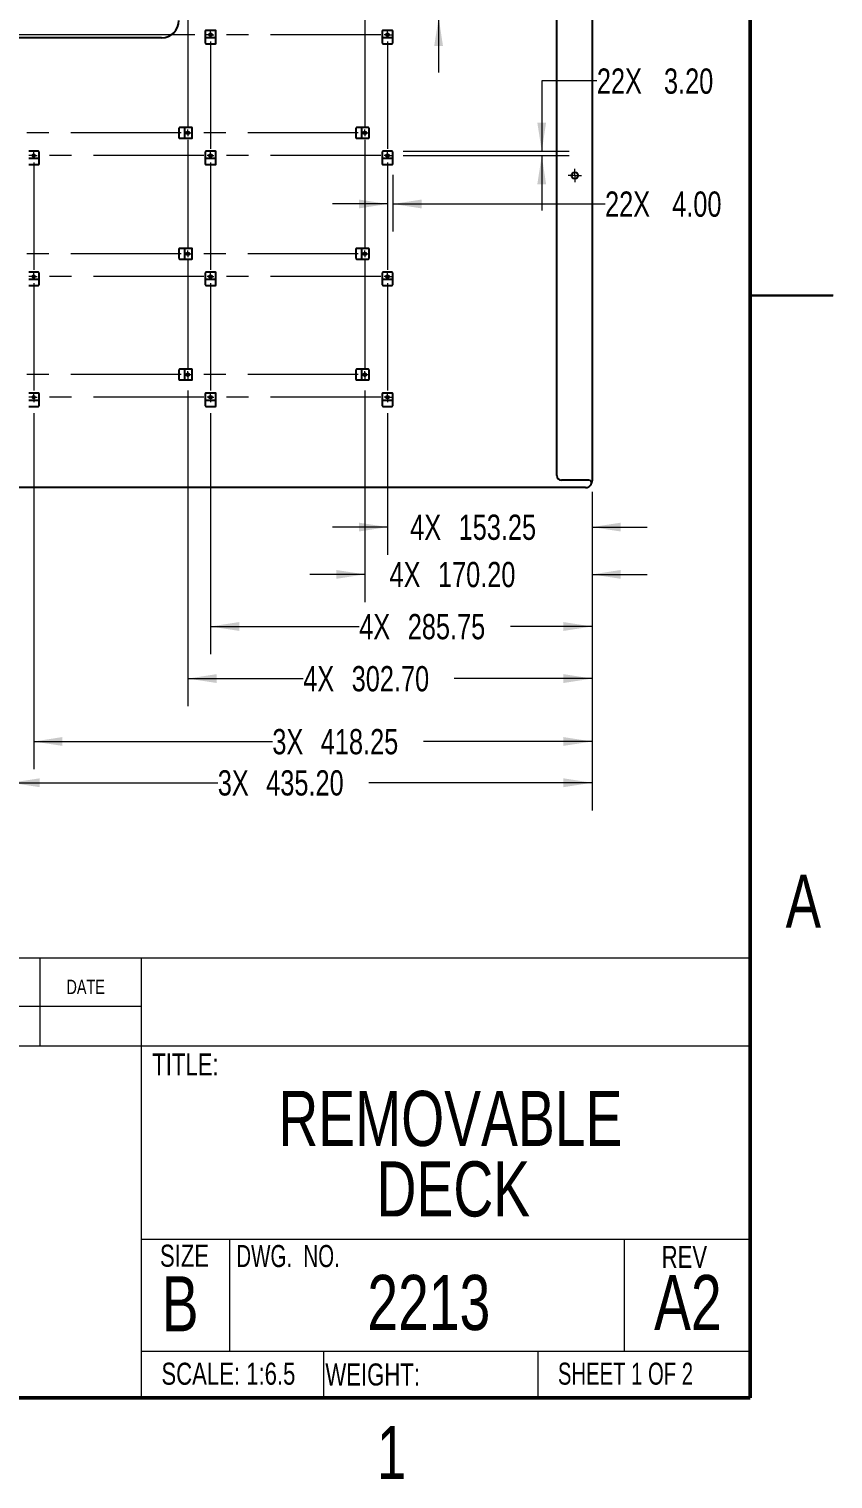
# Model space of a CAD drawing. Header units: millimetres. Extents: x 3 to 429, y 3 to 276.
# Drawn here: x 336 to 428.6, y 3.4 to 170.4 of the extents above; entities that cross this region are included whole.
import ezdxf

# ---------------------------------------------------------------- set-up
doc = ezdxf.new("R2010")
doc.units = ezdxf.units.MM
doc.linetypes.add('CENTERX2', pattern=[20.32, 12.7, -2.54, 2.54, -2.54])
doc.styles.add('SLDTEXTSTYLE0', font='TXT', dxfattribs={"width": 0.75})
doc.styles.add('SLDTEXTSTYLE1', font='TXT', dxfattribs={"width": 0.6875})
doc.styles.add('SLDTEXTSTYLE2', font='TXT', dxfattribs={"width": 0.694444})
doc.dimstyles.new('SLDDIMSTYLE12', dxfattribs={"dimtxt": 2.910417, "dimasz": 3.302, "dimexe": 0, "dimexo": 0.0625, "dimgap": 0.727604, "dimtad": 0, "dimtih": 1, "dimtoh": 1, "dimlfac": 6.5, "dimrnd": 1e-09, "dimzin": 12, "dimdsep": 46, "dimtxsty": 'SLDTEXTSTYLE0', "dimsah": 1, "dimcen": 0.09, "dimadec": 0, "dimazin": 3, "dimtfac": 1, "dimtmove": 0, "dimatfit": 0, "dimfxl": 1, "dimfrac": 2, "dimtolj": 1, "dimtzin": 12, "dimarcsym": 0})
doc.dimstyles.new('SLDDIMSTYLE13', dxfattribs={"dimtxt": 2.910417, "dimasz": 3.302, "dimexe": 0, "dimexo": 0.0625, "dimgap": 0.727604, "dimtad": 0, "dimtih": 1, "dimtoh": 1, "dimlfac": 6.5, "dimrnd": 1e-09, "dimzin": 4, "dimdsep": 46, "dimtxsty": 'SLDTEXTSTYLE0', "dimsah": 1, "dimcen": 0.09, "dimadec": 0, "dimazin": 1, "dimtfac": 1, "dimtofl": 0, "dimtmove": 0, "dimatfit": 3, "dimfxl": 1, "dimfrac": 2, "dimtolj": 1, "dimtzin": 12, "dimarcsym": 0})
doc.dimstyles.new('SLDDIMSTYLE2', dxfattribs={"dimtxt": 2.910417, "dimasz": 3.302, "dimexe": 0, "dimexo": 0.0625, "dimgap": 0.727604, "dimtad": 0, "dimtih": 1, "dimtoh": 1, "dimlfac": 6.5, "dimrnd": 1e-09, "dimzin": 12, "dimdsep": 46, "dimtxsty": 'SLDTEXTSTYLE0', "dimsah": 1, "dimcen": 0.09, "dimadec": 0, "dimazin": 3, "dimtfac": 1, "dimtofl": 0, "dimtmove": 0, "dimatfit": 3, "dimfxl": 1, "dimfrac": 2, "dimtolj": 1, "dimtzin": 12, "dimarcsym": 0})
doc.dimstyles.new('SLDDIMSTYLE6', dxfattribs={"dimtxt": 2.910417, "dimasz": 3.302, "dimexe": 0, "dimexo": 0.0625, "dimgap": 0.727604, "dimtad": 0, "dimtih": 1, "dimtoh": 1, "dimlfac": 6.5, "dimrnd": 1e-09, "dimzin": 4, "dimdsep": 46, "dimtxsty": 'SLDTEXTSTYLE0', "dimsah": 1, "dimcen": 0.09, "dimadec": 0, "dimazin": 1, "dimtfac": 1, "dimtmove": 0, "dimatfit": 0, "dimfxl": 1, "dimfrac": 2, "dimtolj": 1, "dimtzin": 12, "dimarcsym": 0})

# ---------------------------------------------------------------- blocks, each defined once
blk = doc.blocks.new('SW_NOTE_1')
at = {"color": 0, "linetype": 'Continuous', "lineweight": 0, "char_height": 6.35, "attachment_point": 2, "style": 'SLDTEXTSTYLE0'}
for s, insert in [('REMOVABLE', (24.41, 8.19)), ('DECK', (24.75, 0.07))]:
    blk.add_mtext(s, dxfattribs=dict(at, insert=insert))
blk = doc.blocks.new('_D_29')
at = {"color": 7, "linetype": 'Continuous', "lineweight": 18}
for p, q in [((377.3, 126.15), (377.3, 109.84)), ((400.88, 117.07), (400.88, 109.84)), ((377.3, 113.02), (370.95, 113.02)), ((400.88, 113.02), (407.23, 113.02))]:
    blk.add_line(p, q, dxfattribs=at)
for points in [[(377.3, 113.02), (374, 113.53), (374, 112.51)], [(400.88, 113.02), (404.18, 112.51), (404.18, 113.53)]]:
    blk.add_solid(points, dxfattribs=at)
at = {"color": 7, "linetype": 'Continuous', "lineweight": 18, "char_height": 2.91, "attachment_point": 1, "style": 'SLDTEXTSTYLE0'}
for s, insert in [('4X', (379.91, 114.46)), ('153.25', (385.49, 114.46))]:
    blk.add_mtext(s, dxfattribs=dict(at, insert=insert))
blk = doc.blocks.new('_D_30')
at = {"color": 7, "linetype": 'Continuous', "lineweight": 18}
for p, q in [((374.69, 128.76), (374.69, 104.39)), ((400.88, 117.07), (400.88, 104.39)), ((374.69, 107.57), (368.34, 107.57)), ((400.88, 107.57), (407.23, 107.57))]:
    blk.add_line(p, q, dxfattribs=at)
for points in [[(374.69, 107.57), (371.39, 108.08), (371.39, 107.06)], [(400.88, 107.57), (404.18, 107.06), (404.18, 108.08)]]:
    blk.add_solid(points, dxfattribs=at)
at = {"color": 7, "linetype": 'Continuous', "lineweight": 18, "char_height": 2.91, "attachment_point": 1, "style": 'SLDTEXTSTYLE0'}
for s, insert in [('4X', (377.53, 109.01)), ('170.20', (383.11, 109.01))]:
    blk.add_mtext(s, dxfattribs=dict(at, insert=insert))
blk = doc.blocks.new('_D_31')
at = {"color": 7, "linetype": 'Continuous', "lineweight": 18}
for p, q in [((356.91, 126.15), (356.91, 98.39)), ((400.88, 117.07), (400.88, 98.39)), ((356.91, 101.57), (374.04, 101.57)), ((400.88, 101.57), (391.45, 101.57))]:
    blk.add_line(p, q, dxfattribs=at)
for points in [[(356.91, 101.57), (360.22, 101.06), (360.22, 102.08)], [(400.88, 101.57), (397.57, 102.08), (397.57, 101.06)]]:
    blk.add_solid(points, dxfattribs=at)
at = {"color": 7, "linetype": 'Continuous', "lineweight": 18, "char_height": 2.91, "attachment_point": 1, "style": 'SLDTEXTSTYLE0'}
for s, insert in [('4X', (374.04, 103.01)), ('285.75', (379.63, 103.01))]:
    blk.add_mtext(s, dxfattribs=dict(at, insert=insert))
blk = doc.blocks.new('_D_32')
at = {"color": 7, "linetype": 'Continuous', "lineweight": 18}
for p, q in [((354.31, 128.76), (354.31, 92.39)), ((400.88, 117.07), (400.88, 92.39)), ((354.31, 95.57), (367.59, 95.57)), ((400.88, 95.57), (384.99, 95.57))]:
    blk.add_line(p, q, dxfattribs=at)
for points in [[(354.31, 95.57), (357.61, 95.06), (357.61, 96.08)], [(400.88, 95.57), (397.57, 96.08), (397.57, 95.06)]]:
    blk.add_solid(points, dxfattribs=at)
at = {"color": 7, "linetype": 'Continuous', "lineweight": 18, "char_height": 2.91, "attachment_point": 1, "style": 'SLDTEXTSTYLE0'}
for s, insert in [('4X', (367.59, 97.01)), ('302.70', (373.17, 97.01))]:
    blk.add_mtext(s, dxfattribs=dict(at, insert=insert))
blk = doc.blocks.new('_D_33')
at = {"color": 7, "linetype": 'Continuous', "lineweight": 18}
for p, q in [((336.53, 126.15), (336.53, 85.15)), ((400.88, 117.07), (400.88, 85.15)), ((336.53, 88.32), (364.03, 88.32)), ((400.88, 88.32), (381.44, 88.32))]:
    blk.add_line(p, q, dxfattribs=at)
for points in [[(336.53, 88.32), (339.83, 87.82), (339.83, 88.83)], [(400.88, 88.32), (397.57, 88.83), (397.57, 87.82)]]:
    blk.add_solid(points, dxfattribs=at)
at = {"color": 7, "linetype": 'Continuous', "lineweight": 18, "char_height": 2.91, "attachment_point": 1, "style": 'SLDTEXTSTYLE0'}
for s, insert in [('3X', (364.03, 89.76)), ('418.25', (369.61, 89.76))]:
    blk.add_mtext(s, dxfattribs=dict(at, insert=insert))
blk = doc.blocks.new('_D_34')
at = {"color": 7, "linetype": 'Continuous', "lineweight": 18}
for p, q in [((333.92, 128.76), (333.92, 80.39)), ((400.88, 117.07), (400.88, 80.39)), ((333.92, 83.57), (357.74, 83.57)), ((400.88, 83.57), (375.14, 83.57))]:
    blk.add_line(p, q, dxfattribs=at)
for points in [[(333.92, 83.57), (337.22, 83.06), (337.22, 84.08)], [(400.88, 83.57), (397.57, 84.08), (397.57, 83.06)]]:
    blk.add_solid(points, dxfattribs=at)
at = {"color": 7, "linetype": 'Continuous', "lineweight": 18, "char_height": 2.91, "attachment_point": 1, "style": 'SLDTEXTSTYLE0'}
for s, insert in [('3X', (357.74, 85.01)), ('435.20', (363.32, 85.01))]:
    blk.add_mtext(s, dxfattribs=dict(at, insert=insert))
blk = doc.blocks.new('_D_41')
at = {"color": 7, "linetype": 'Continuous', "lineweight": 18}
for p, q in [((355.1, 169.74), (301.55, 169.74)), ((304.72, 117.57), (304.72, 169.74)), ((326.22, 117.57), (301.55, 117.57)), ((304.72, 106.04), (304.72, 117.57)), ((298.37, 106.04), (304.72, 106.04))]:
    blk.add_line(p, q, dxfattribs=at)
for points in [[(304.72, 169.74), (304.21, 166.44), (305.23, 166.44)], [(304.72, 117.57), (305.23, 120.87), (304.21, 120.87)]]:
    blk.add_solid(points, dxfattribs=at)
at = {"color": 7, "linetype": 'Continuous', "lineweight": 18, "char_height": 2.91, "attachment_point": 1, "style": 'SLDTEXTSTYLE0'}
for s, insert in [('2X', (280.96, 107.48)), ('339.13', (286.55, 107.48))]:
    blk.add_mtext(s, dxfattribs=dict(at, insert=insert))
blk = doc.blocks.new('_D_42')
at = {"color": 7, "linetype": 'Continuous', "lineweight": 18}
for p, q in [((352.49, 172.35), (297.49, 172.35)), ((300.67, 117.57), (300.67, 172.35)), ((326.22, 117.57), (297.49, 117.57)), ((300.67, 109.83), (300.67, 117.57)), ((294.32, 109.83), (300.67, 109.83))]:
    blk.add_line(p, q, dxfattribs=at)
for points in [[(300.67, 172.35), (300.16, 169.05), (301.17, 169.05)], [(300.67, 117.57), (301.17, 120.87), (300.16, 120.87)]]:
    blk.add_solid(points, dxfattribs=at)
at = {"color": 7, "linetype": 'Continuous', "lineweight": 18, "char_height": 2.91, "attachment_point": 1, "style": 'SLDTEXTSTYLE0'}
for s, insert in [('2X', (276.91, 111.27)), ('356.08', (282.49, 111.27))]:
    blk.add_mtext(s, dxfattribs=dict(at, insert=insert))
blk = doc.blocks.new('_D_44')
at = {"color": 7, "linetype": 'Continuous', "lineweight": 18}
for p, q in [((389.54, 197.96), (383.19, 197.96)), ((383.19, 197.96), (383.19, 172.96)), ((376.38, 172.96), (386.36, 172.96)), ((376.38, 171.73), (386.36, 171.73)), ((383.19, 171.73), (383.19, 165.38))]:
    blk.add_line(p, q, dxfattribs=at)
for points in [[(383.19, 172.96), (383.69, 176.27), (382.68, 176.27)], [(383.19, 171.73), (382.68, 168.43), (383.69, 168.43)]]:
    blk.add_solid(points, dxfattribs=at)
at = {"color": 7, "linetype": 'Continuous', "lineweight": 18, "char_height": 2.91, "attachment_point": 1, "style": 'SLDTEXTSTYLE0'}
for s, insert in [('22X', (389.54, 199.4)), ('8.00', (397.27, 199.4))]:
    blk.add_mtext(s, dxfattribs=dict(at, insert=insert))
blk = doc.blocks.new('_D_47')
at = {"color": 7, "linetype": 'Continuous', "lineweight": 18}
for p, q in [((401.42, 164.41), (395.07, 164.41)), ((395.07, 164.41), (395.07, 156.31)), ((379.11, 156.31), (398.24, 156.31)), ((379.12, 155.82), (398.24, 155.82)), ((395.07, 155.82), (395.07, 149.47))]:
    blk.add_line(p, q, dxfattribs=at)
for points in [[(395.07, 156.31), (395.57, 159.61), (394.56, 159.61)], [(395.07, 155.82), (394.56, 152.52), (395.57, 152.52)]]:
    blk.add_solid(points, dxfattribs=at)
at = {"color": 7, "linetype": 'Continuous', "lineweight": 18, "char_height": 2.91, "attachment_point": 1, "style": 'SLDTEXTSTYLE0'}
for s, insert in [('22X', (401.42, 165.85)), ('3.20', (409.15, 165.85))]:
    blk.add_mtext(s, dxfattribs=dict(at, insert=insert))
blk = doc.blocks.new('_D_48')
at = {"color": 7, "linetype": 'Continuous', "lineweight": 18}
for p, q in [((377.3, 154), (377.3, 147.06)), ((377.91, 153.58), (377.91, 147.06)), ((377.3, 150.24), (370.95, 150.24)), ((377.91, 150.24), (402.36, 150.24))]:
    blk.add_line(p, q, dxfattribs=at)
for points in [[(377.3, 150.24), (374, 150.75), (374, 149.73)], [(377.91, 150.24), (381.22, 149.73), (381.22, 150.75)]]:
    blk.add_solid(points, dxfattribs=at)
at = {"color": 7, "linetype": 'Continuous', "lineweight": 18, "char_height": 2.91, "attachment_point": 1, "style": 'SLDTEXTSTYLE0'}
for s, insert in [('22X', (402.36, 151.68)), ('4.00', (410.1, 151.68))]:
    blk.add_mtext(s, dxfattribs=dict(at, insert=insert))
blk = doc.blocks.new('SW_CENTERMARKSYMBOL_7')
at = {"color": 0, "linetype": 'Continuous', "lineweight": 0}
for p, q in [((-0.39, 0), (-0.78, 0)), ((0, 0), (-0.39, 0)), ((0, 0.39), (0, 0.78)), ((0, 0), (0, 0.39)), ((0, 0), (0, -0.39)), ((0, 0), (0.39, 0)), ((0.39, 0), (0.78, 0)), ((0, -0.39), (0, -0.78))]:
    blk.add_line(p, q, dxfattribs=at)
blk = doc.blocks.new('SW_CENTERMARKSYMBOL_8')
at = {"color": 0, "linetype": 'Continuous', "lineweight": 0}
for p, q in [((-0.39, 41.77), (-0.55, 41.77)), ((0, 41.77), (-0.39, 41.77)), ((0, 42.16), (0, 42.32)), ((0, 41.77), (0, 42.16)), ((0, 41.77), (0, 41.38)), ((0, 41.77), (0.39, 41.77)), ((20.38, 41.77), (19.99, 41.77)), ((20.38, 42.16), (20.38, 42.32)), ((20.38, 41.77), (20.38, 42.16)), ((20.38, 41.77), (20.38, 41.38)), ((20.38, 41.77), (20.78, 41.77)), ((20.78, 41.77), (20.93, 41.77)), ((-20.78, 27.85), (-20.93, 27.85)), ((-20.38, 27.85), (-20.78, 27.85)), ((-20.38, 28.24), (-20.38, 28.39)), ((-20.38, 27.85), (-20.38, 28.24)), ((-20.38, 27.85), (-20.38, 27.46)), ((-20.38, 27.85), (-19.99, 27.85)), ((0, 27.85), (-0.39, 27.85)), ((0, 27.85), (0, 28.24)), ((0, 27.85), (0, 27.46)), ((0, 27.85), (0.39, 27.85)), ((20.38, 27.85), (19.99, 27.85)), ((20.38, 27.85), (20.38, 28.24)), ((20.38, 27.85), (20.38, 27.46)), ((20.38, 27.85), (20.78, 27.85)), ((20.78, 27.85), (20.93, 27.85)), ((-20.78, 13.92), (-20.93, 13.92)), ((-20.38, 13.92), (-20.78, 13.92)), ((-20.38, 13.92), (-20.38, 14.31)), ((-20.38, 13.92), (-20.38, 13.53)), ((-20.38, 13.92), (-19.99, 13.92)), ((0, 13.92), (-0.39, 13.92)), ((0, 13.92), (0, 14.31)), ((0, 13.92), (0, 13.53)), ((0, 13.92), (0.39, 13.92)), ((20.38, 13.92), (19.99, 13.92)), ((20.38, 13.92), (20.38, 14.31)), ((20.38, 13.92), (20.38, 13.53)), ((20.38, 13.92), (20.78, 13.92)), ((20.78, 13.92), (20.93, 13.92)), ((-20.78, 0), (-20.93, 0)), ((-20.38, 0), (-20.78, 0)), ((-20.38, 0), (-20.38, 0.39)), ((-20.38, 0), (-20.38, -0.39)), ((-20.38, 0), (-19.99, 0)), ((0, 0), (-0.39, 0)), ((0, 0), (0, 0.39)), ((0, 0), (0, -0.39)), ((0, 0), (0.39, 0)), ((20.38, 0), (19.99, 0)), ((20.38, 0), (20.38, 0.39)), ((20.38, 0), (20.38, -0.39)), ((20.38, 0), (20.78, 0)), ((20.78, 0), (20.93, 0)), ((-20.38, -0.39), (-20.38, -0.55)), ((0, -0.39), (0, -0.55)), ((20.38, -0.39), (20.38, -0.55))]:
    blk.add_line(p, q, dxfattribs=at)
at = {"color": 0, "linetype": 'CENTERX2', "lineweight": 0}
for p, q in [((19.6, 41.77), (0.78, 41.77)), ((0, 40.99), (0, 28.63)), ((20.38, 40.99), (20.38, 28.63)), ((-20.38, 27.06), (-20.38, 14.7)), ((-0.78, 27.85), (-19.6, 27.85)), ((0, 27.06), (0, 14.7)), ((19.6, 27.85), (0.78, 27.85)), ((20.38, 27.06), (20.38, 14.7)), ((-0.78, 13.92), (-19.6, 13.92)), ((19.6, 13.92), (0.78, 13.92)), ((-20.38, 13.14), (-20.38, 0.78)), ((0, 13.14), (0, 0.78)), ((20.38, 13.14), (20.38, 0.78)), ((-0.78, 0), (-19.6, 0)), ((19.6, 0), (0.78, 0))]:
    blk.add_line(p, q, dxfattribs=at)
blk = doc.blocks.new('SW_CENTERMARKSYMBOL_9')
at = {"color": 0, "linetype": 'Continuous', "lineweight": 0}
for p, q in [((-0.39, 41.77), (-0.55, 41.77)), ((0, 41.77), (-0.39, 41.77)), ((0, 42.16), (0, 42.32)), ((0, 41.77), (0, 42.16)), ((0, 41.77), (0, 41.38)), ((0, 41.77), (0.39, 41.77)), ((20.38, 41.77), (19.99, 41.77)), ((20.38, 42.16), (20.38, 42.32)), ((20.38, 41.77), (20.38, 42.16)), ((20.38, 41.77), (20.38, 41.38)), ((20.38, 41.77), (20.78, 41.77)), ((20.78, 41.77), (20.93, 41.77)), ((-20.78, 27.85), (-20.93, 27.85)), ((-20.38, 27.85), (-20.78, 27.85)), ((-20.38, 28.24), (-20.38, 28.39)), ((-20.38, 27.85), (-20.38, 28.24)), ((-20.38, 27.85), (-20.38, 27.46)), ((-20.38, 27.85), (-19.99, 27.85)), ((0, 27.85), (-0.39, 27.85)), ((0, 27.85), (0, 28.24)), ((0, 27.85), (0, 27.46)), ((0, 27.85), (0.39, 27.85)), ((20.38, 27.85), (19.99, 27.85)), ((20.38, 27.85), (20.38, 28.24)), ((20.38, 27.85), (20.38, 27.46)), ((20.38, 27.85), (20.78, 27.85)), ((20.78, 27.85), (20.93, 27.85)), ((-20.78, 13.92), (-20.93, 13.92)), ((-20.38, 13.92), (-20.78, 13.92)), ((-20.38, 13.92), (-20.38, 14.31)), ((-20.38, 13.92), (-20.38, 13.53)), ((-20.38, 13.92), (-19.99, 13.92)), ((0, 13.92), (-0.39, 13.92)), ((0, 13.92), (0, 14.31)), ((0, 13.92), (0, 13.53)), ((0, 13.92), (0.39, 13.92)), ((20.38, 13.92), (19.99, 13.92)), ((20.38, 13.92), (20.38, 14.31)), ((20.38, 13.92), (20.38, 13.53)), ((20.38, 13.92), (20.78, 13.92)), ((20.78, 13.92), (20.93, 13.92)), ((-20.78, 0), (-20.93, 0)), ((-20.38, 0), (-20.78, 0)), ((-20.38, 0), (-20.38, 0.39)), ((-20.38, 0), (-20.38, -0.39)), ((-20.38, 0), (-19.99, 0)), ((0, 0), (-0.39, 0)), ((0, 0), (0, 0.39)), ((0, 0), (0, -0.39)), ((0, 0), (0.39, 0)), ((20.38, 0), (19.99, 0)), ((20.38, 0), (20.38, 0.39)), ((20.38, 0), (20.38, -0.39)), ((20.38, 0), (20.78, 0)), ((20.78, 0), (20.93, 0)), ((-20.38, -0.39), (-20.38, -0.55)), ((0, -0.39), (0, -0.55)), ((20.38, -0.39), (20.38, -0.55))]:
    blk.add_line(p, q, dxfattribs=at)
at = {"color": 0, "linetype": 'CENTERX2', "lineweight": 0}
for p, q in [((19.6, 41.77), (0.78, 41.77)), ((0, 40.99), (0, 28.63)), ((20.38, 40.99), (20.38, 28.63)), ((-20.38, 27.06), (-20.38, 14.7)), ((-0.78, 27.85), (-19.6, 27.85)), ((0, 27.06), (0, 14.7)), ((19.6, 27.85), (0.78, 27.85)), ((20.38, 27.06), (20.38, 14.7)), ((-0.78, 13.92), (-19.6, 13.92)), ((19.6, 13.92), (0.78, 13.92)), ((-20.38, 13.14), (-20.38, 0.78)), ((0, 13.14), (0, 0.78)), ((20.38, 13.14), (20.38, 0.78)), ((-0.78, 0), (-19.6, 0)), ((19.6, 0), (0.78, 0))]:
    blk.add_line(p, q, dxfattribs=at)

msp = doc.modelspace()

# ---------------------------------------------------------------- linework, layer by layer
at = {"color": 7, "linetype": 'Continuous', "lineweight": 50}
for p, q in [((419.1, 266.7), (419.1, 12.7)), ((419.1, 12.7), (12.7, 12.7))]:
    msp.add_line(p, q, dxfattribs=at)
at = {"color": 7, "linetype": 'Continuous', "lineweight": 25}
for p, q in [((400.875495, 188.695029), (400.875495, 118.337335)), ((396.798571, 118.952721), (396.798571, 185.002721)), ((351.26011, 169.387337), (331.337034, 169.387337)), ((356.298572, 170.156567), (356.298572, 168.771952)), ((357.452418, 170.23349), (356.375495, 170.23349)), ((357.452418, 169.387337), (356.375495, 169.387337)), ((357.529341, 168.771952), (357.529341, 170.156567)), ((376.683188, 170.156567), (376.683188, 168.771952)), ((377.837034, 170.23349), (376.760111, 170.23349)), ((377.837034, 169.387337), (376.760111, 169.387337)), ((377.913957, 168.771952), (377.913957, 170.156567)), ((356.375495, 168.695029), (357.452418, 168.695029)), ((376.760111, 168.695029), (377.837034, 168.695029)), ((353.260111, 158.96426), (353.260111, 157.887337)), ((354.721649, 159.041183), (353.337033, 159.041183)), ((353.952418, 157.887337), (353.952418, 158.96426)), ((354.798572, 157.887337), (354.798572, 158.96426)), ((373.644726, 158.96426), (373.644726, 157.887337)), ((375.106264, 159.041183), (373.721648, 159.041183)), ((374.337033, 157.887337), (374.337033, 158.96426)), ((375.183188, 157.887337), (375.183188, 158.96426)), ((353.337033, 157.810414), (354.721649, 157.810414)), ((373.721648, 157.810414), (375.106264, 157.810414)), ((337.067803, 156.310414), (335.99088, 156.310414)), ((337.067803, 155.46426), (335.99088, 155.46426)), ((337.144725, 154.848875), (337.144725, 156.23349)), ((356.298572, 156.23349), (356.298572, 154.848875)), ((357.452418, 156.310414), (356.375495, 156.310414)), ((357.452418, 155.46426), (356.375495, 155.46426)), ((357.529341, 154.848875), (357.529341, 156.23349)), ((376.683188, 156.23349), (376.683188, 154.848875)), ((377.837034, 156.310414), (376.760111, 156.310414)), ((377.837034, 155.46426), (376.760111, 155.46426)), ((377.913957, 154.848875), (377.913957, 156.23349)), ((335.99088, 154.771952), (337.067803, 154.771952)), ((356.375495, 154.771952), (357.452418, 154.771952)), ((376.760111, 154.771952), (377.837034, 154.771952)), ((353.260111, 145.041183), (353.260111, 143.96426)), ((354.721649, 145.118105), (353.337033, 145.118105)), ((353.337033, 143.887337), (354.721649, 143.887337)), ((353.952418, 143.96426), (353.952418, 145.041183)), ((354.798572, 143.96426), (354.798572, 145.041183)), ((373.644726, 145.041183), (373.644726, 143.96426)), ((375.106264, 145.118105), (373.721648, 145.118105)), ((373.721648, 143.887337), (375.106264, 143.887337)), ((374.337033, 143.96426), (374.337033, 145.041183)), ((375.183188, 143.96426), (375.183188, 145.041183)), ((337.067803, 142.387337), (335.99088, 142.387337)), ((337.144725, 140.925799), (337.144725, 142.310414)), ((356.298572, 142.310414), (356.298572, 140.925799)), ((357.452418, 142.387337), (356.375495, 142.387337)), ((357.529341, 140.925799), (357.529341, 142.310414)), ((376.683188, 142.310414), (376.683188, 140.925799)), ((377.837034, 142.387337), (376.760111, 142.387337)), ((377.913957, 140.925799), (377.913957, 142.310414)), ((337.067803, 141.541182), (335.99088, 141.541182)), ((335.99088, 140.848875), (337.067803, 140.848875)), ((357.452418, 141.541182), (356.375495, 141.541182)), ((356.375495, 140.848875), (357.452418, 140.848875)), ((377.837034, 141.541182), (376.760111, 141.541182)), ((376.760111, 140.848875), (377.837034, 140.848875)), ((428.626, 139.7), (419.099, 139.7)), ((419.1, 139.7), (428.625, 139.7)), ((353.260111, 131.118107), (353.260111, 130.041184)), ((354.721649, 131.195029), (353.337033, 131.195029)), ((353.952418, 130.041184), (353.952418, 131.118107)), ((354.798572, 130.041184), (354.798572, 131.118107)), ((373.644726, 131.118107), (373.644726, 130.041184)), ((375.106264, 131.195029), (373.721648, 131.195029)), ((374.337033, 130.041184), (374.337033, 131.118107)), ((375.183188, 130.041184), (375.183188, 131.118107)), ((353.337033, 129.964259), (354.721649, 129.964259)), ((373.721648, 129.964259), (375.106264, 129.964259)), ((337.067803, 128.46426), (335.99088, 128.46426)), ((337.067803, 127.618106), (335.99088, 127.618106)), ((337.144725, 127.00272), (337.144725, 128.387336)), ((356.298572, 128.387336), (356.298572, 127.00272)), ((357.452418, 128.46426), (356.375495, 128.46426)), ((357.452418, 127.618106), (356.375495, 127.618106)), ((357.529341, 127.00272), (357.529341, 128.387336)), ((376.683188, 128.387336), (376.683188, 127.00272)), ((377.837034, 128.46426), (376.760111, 128.46426)), ((377.837034, 127.618106), (376.760111, 127.618106)), ((377.913957, 127.00272), (377.913957, 128.387336)), ((335.99088, 126.925798), (337.067803, 126.925798)), ((356.375495, 126.925798), (357.452418, 126.925798)), ((376.760111, 126.925798), (377.837034, 126.925798)), ((400.106264, 117.568105), (327.490879, 117.568105)), ((400.505969, 118.414262), (397.337033, 118.414262))]:
    msp.add_line(p, q, dxfattribs=at)
at = {"color": 7, "linetype": 'Continuous', "lineweight": 18}
for p, q in [((262.678601, 63.403738), (419.1, 63.403738)), ((337.243071, 63.403738), (337.243071, 53.268809)), ((348.903031, 63.403738), (348.903031, 12.7)), ((305.948139, 57.831938), (348.903031, 57.831938)), ((305.948139, 53.268809), (348.903031, 53.268809)), ((348.903031, 53.268809), (419.1, 53.268809)), ((348.903031, 30.984522), (419.1, 30.984522)), ((359.075349, 30.984522), (359.075349, 18.1073)), ((404.572843, 30.984522), (404.572843, 18.1073)), ((348.903031, 18.1073), (419.1, 18.1073)), ((369.93618, 18.1073), (369.93618, 12.7)), ((394.622748, 18.1073), (394.622748, 12.7))]:
    msp.add_line(p, q, dxfattribs=at)
at = {"color": 7, "linetype": 'Continuous', "lineweight": 25}
for centre, radius in [((356.913957, 169.741183), 0.157692), ((377.298572, 169.741183), 0.157692), ((354.306264, 158.425798), 0.157692), ((374.69088, 158.425798), 0.157692), ((336.529341, 155.818106), 0.157692), ((356.913957, 155.818106), 0.157692), ((377.298572, 155.818106), 0.157692), ((398.875495, 153.516183), 0.388462), ((354.306264, 144.502721), 0.157692), ((374.69088, 144.502721), 0.157692), ((336.529341, 141.895029), 0.157692), ((356.913957, 141.895029), 0.157692), ((377.298572, 141.895029), 0.157692), ((354.306264, 130.579644), 0.157692), ((374.69088, 130.579644), 0.157692), ((336.529341, 127.971952), 0.157692), ((356.913957, 127.971952), 0.157692), ((377.298572, 127.971952), 0.157692)]:
    msp.add_circle(centre, radius, dxfattribs=at)
for centre, radius, start, end in [((351.26011, 171.387337), 2, 270, 0), ((356.375495, 170.156567), 0.076923, 90, 180), ((356.375495, 169.310414), 0.076923, 90, 180), ((356.375495, 168.771952), 0.076923, 180, 270), ((357.452418, 170.156567), 0.076923, 0, 90), ((357.452418, 169.310414), 0.076923, 0, 90), ((357.452418, 168.771952), 0.076923, 270, 0), ((376.76011, 170.156567), 0.076923, 90, 180), ((376.76011, 169.310414), 0.076923, 90, 180), ((376.76011, 168.771952), 0.076923, 180, 270), ((377.837034, 170.156567), 0.076923, 0, 90), ((377.837034, 169.310414), 0.076923, 0, 90), ((377.837034, 168.771952), 0.076923, 270, 0), ((353.337034, 158.96426), 0.076923, 90, 180), ((353.875495, 158.96426), 0.076923, 0, 90), ((354.721649, 158.96426), 0.076923, 0, 90), ((373.721649, 158.96426), 0.076923, 90, 180), ((374.26011, 158.96426), 0.076923, 0, 90), ((375.106264, 158.96426), 0.076923, 0, 90), ((353.337034, 157.887337), 0.076923, 180, 270), ((353.875495, 157.887337), 0.076923, 270, 0), ((354.721649, 157.887337), 0.076923, 270, 0), ((373.721649, 157.887337), 0.076923, 180, 270), ((374.26011, 157.887337), 0.076923, 270, 0), ((375.106264, 157.887337), 0.076923, 270, 0), ((337.067803, 156.23349), 0.076923, 0, 90), ((337.067803, 155.387337), 0.076923, 0, 90), ((356.375495, 156.23349), 0.076923, 90, 180), ((356.375495, 155.387337), 0.076923, 90, 180), ((357.452418, 156.23349), 0.076923, 0, 90), ((357.452418, 155.387337), 0.076923, 0, 90), ((376.76011, 156.23349), 0.076923, 90, 180), ((376.76011, 155.387337), 0.076923, 90, 180), ((377.837034, 156.23349), 0.076923, 0, 90), ((377.837034, 155.387337), 0.076923, 0, 90), ((337.067803, 154.848875), 0.076923, 270, 0), ((356.375495, 154.848875), 0.076923, 180, 270), ((357.452418, 154.848875), 0.076923, 270, 0), ((376.76011, 154.848875), 0.076923, 180, 270), ((377.837034, 154.848875), 0.076923, 270, 0), ((353.337034, 145.041183), 0.076923, 90, 180), ((353.337034, 143.96426), 0.076923, 180, 270), ((353.875495, 145.041183), 0.076923, 0, 90), ((353.875495, 143.96426), 0.076923, 270, 0), ((354.721649, 145.041183), 0.076923, 0, 90), ((354.721649, 143.96426), 0.076923, 270, 0), ((373.721649, 145.041183), 0.076923, 90, 180), ((373.721649, 143.96426), 0.076923, 180, 270), ((374.26011, 145.041183), 0.076923, 0, 90), ((374.26011, 143.96426), 0.076923, 270, 0), ((375.106264, 145.041183), 0.076923, 0, 90), ((375.106264, 143.96426), 0.076923, 270, 0), ((337.067803, 142.310414), 0.076923, 0, 90), ((356.375495, 142.310414), 0.076923, 90, 180), ((357.452418, 142.310414), 0.076923, 0, 90), ((376.76011, 142.310414), 0.076923, 90, 180), ((377.837034, 142.310414), 0.076923, 0, 90), ((337.067803, 141.46426), 0.076923, 0, 90), ((337.067803, 140.925798), 0.076923, 270, 0), ((356.375495, 141.46426), 0.076923, 90, 180), ((356.375495, 140.925798), 0.076923, 180, 270), ((357.452418, 141.46426), 0.076923, 0, 90), ((357.452418, 140.925798), 0.076923, 270, 0), ((376.76011, 141.46426), 0.076923, 90, 180), ((376.76011, 140.925798), 0.076923, 180, 270), ((377.837034, 141.46426), 0.076923, 0, 90), ((377.837034, 140.925798), 0.076923, 270, 0), ((353.337034, 131.118106), 0.076923, 90, 180), ((353.875495, 131.118106), 0.076923, 0, 90), ((354.721649, 131.118106), 0.076923, 0, 90), ((373.721649, 131.118106), 0.076923, 90, 180), ((374.26011, 131.118106), 0.076923, 0, 90), ((375.106264, 131.118106), 0.076923, 0, 90), ((353.337034, 130.041183), 0.076923, 180, 270), ((353.875495, 130.041183), 0.076923, 270, 0), ((354.721649, 130.041183), 0.076923, 270, 0), ((373.721649, 130.041183), 0.076923, 180, 270), ((374.26011, 130.041183), 0.076923, 270, 0), ((375.106264, 130.041183), 0.076923, 270, 0), ((337.067803, 128.387337), 0.076923, 0, 90), ((337.067803, 127.541183), 0.076923, 0, 90), ((337.067803, 127.002721), 0.076923, 270, 0), ((356.375495, 128.387337), 0.076923, 90, 180), ((356.375495, 127.541183), 0.076923, 90, 180), ((356.375495, 127.002721), 0.076923, 180, 270), ((357.452418, 128.387337), 0.076923, 0, 90), ((357.452418, 127.541183), 0.076923, 0, 90), ((357.452418, 127.002721), 0.076923, 270, 0), ((376.76011, 128.387337), 0.076923, 90, 180), ((376.76011, 127.541183), 0.076923, 90, 180), ((376.76011, 127.002721), 0.076923, 180, 270), ((377.837034, 128.387337), 0.076923, 0, 90), ((377.837034, 127.541183), 0.076923, 0, 90), ((377.837034, 127.002721), 0.076923, 270, 0), ((397.337034, 118.952721), 0.538462, 180, 270), ((400.106264, 118.337337), 0.769231, 270, 330), ((400.505968, 118.106567), 0.307692, 330, 90), ((400.106264, 118.337337), 0.769231, 330, 0)]:
    msp.add_arc(centre, radius, start, end, dxfattribs=at)

# ---------------------------------------------------------------- block references
at = {"color": 7, "linetype": 'Continuous', "lineweight": 0}
for name, p in [('SW_CENTERMARKSYMBOL_9', (354.306264, 130.579644)), ('SW_CENTERMARKSYMBOL_8', (356.913957, 127.971952)), ('SW_CENTERMARKSYMBOL_7', (398.875495, 153.516183)), ('SW_NOTE_1', (360.131266, 39.886111))]:
    msp.add_blockref(name, p, dxfattribs=at)

# ---------------------------------------------------------------- texts
for s, insert, char_height, attachment_point, style in [('A', (425.206583, 72.96369), 6.096, 2, 'SLDTEXTSTYLE0'), ('DATE', (340.314891, 60.878891), 1.651, 1, 'SLDTEXTSTYLE0'), ('TITLE:', (350.193443, 52.39296), 2.54, 1, 'SLDTEXTSTYLE0'), ('SIZE', (351.079592, 30.358034), 2.54, 1, 'SLDTEXTSTYLE0'), ('DWG.  NO.', (359.880664, 30.322504), 2.54, 1, 'SLDTEXTSTYLE2'), ('REV', (408.88491, 30.223285), 2.54, 1, 'SLDTEXTSTYLE0'), ('2213', (382.059518, 26.87292), 6.35, 2, 'SLDTEXTSTYLE0'), ('A2', (411.904313, 26.863555), 6.35, 2, 'SLDTEXTSTYLE0'), ('B', (351.28, 26.724379), 6.35, 1, 'SLDTEXTSTYLE0'), ('SCALE: 1:6.5', (351.248649, 16.764651), 2.54, 1, 'SLDTEXTSTYLE0'), ('WEIGHT:', (370.140031, 16.67772), 2.54, 1, 'SLDTEXTSTYLE0'), ('SHEET 1 OF 2', (396.930902, 16.77291), 2.54, 1, 'SLDTEXTSTYLE1'), ('1', (377.763617, 9.46369), 6.096, 2, 'SLDTEXTSTYLE0')]:
    msp.add_mtext(s, dxfattribs=dict(at, insert=insert, char_height=char_height, attachment_point=attachment_point, style=style))

# ---------------------------------------------------------------- dimensions: what is measured, and where the dimension line sits
at = {"color": 7, "linetype": 'Continuous', "lineweight": 18}
for base, p1, p2, text, dimstyle, picture, middle in [((383.186491, 171.73349), (375.106264, 172.96426), (375.106264, 171.73349), '22X <>', 'SLDDIMSTYLE6', '_D_44', (383.186491, 197.963405)), ((300.665885, 172.348875), (327.49088, 117.568106), (353.757803, 172.348875), '2X <>', 'SLDDIMSTYLE2', '_D_42', (300.665885, 109.832897)), ((304.7216488937, 169.7411828044), (327.490879663, 117.5681058814), (356.3654950476, 169.7411828044), '2X <>', 'SLDDIMSTYLE2', '_D_41', (304.7216488937, 106.0360786577)), ((395.065587, 156.310414), (377.847034, 155.818106), (377.837034, 156.310414), '22X <>', 'SLDDIMSTYLE6', '_D_47', (395.065587, 164.406446))]:
    dim = msp.add_linear_dim(base=base, p1=p1, p2=p2, angle=90, text=text, dimstyle=dimstyle, dxfattribs=at)
    dim.commit()
    dim.dimension.update_dxf_attribs({"geometry": picture, "text_midpoint": middle, "dimtype": 160})
for base, p1, p2, text, dimstyle, picture, middle in [((377.913957, 150.238986), (377.298572, 155.269644), (377.913957, 154.848875), '22X <>', 'SLDDIMSTYLE6', '_D_48', (409.99326, 150.238986)), ((400.875495, 83.568106), (333.921649, 130.031183), (400.875495, 118.337337), '3X <>', 'SLDDIMSTYLE13', '_D_34', (366.440017, 83.568106)), ((400.875495, 95.568106), (354.306264, 130.031183), (400.875495, 118.337337), '4X <>', 'SLDDIMSTYLE13', '_D_32', (376.290082, 95.568106)), ((374.69088, 107.568106), (400.875495, 118.337337), (374.69088, 130.031183), '4X <>', 'SLDDIMSTYLE6', '_D_30', (386.235096, 107.568106)), ((400.875495, 88.323931), (336.529341, 127.42349), (400.875495, 118.337337), '3X <>', 'SLDDIMSTYLE2', '_D_33', (372.734271, 88.323931)), ((400.875495, 101.568106), (356.913957, 127.42349), (400.875495, 118.337337), '4X <>', 'SLDDIMSTYLE2', '_D_31', (382.747893, 101.568106)), ((377.298572, 113.017456), (400.875495, 118.337337), (377.298572, 127.42349), '4X <>', 'SLDDIMSTYLE12', '_D_29', (388.612472, 113.017456))]:
    dim = msp.add_linear_dim(base=base, p1=p1, p2=p2, text=text, dimstyle=dimstyle, dxfattribs=at)
    dim.commit()
    dim.dimension.update_dxf_attribs({"geometry": picture, "text_midpoint": middle, "dimtype": 160})

doc.saveas('drawing.dxf')
